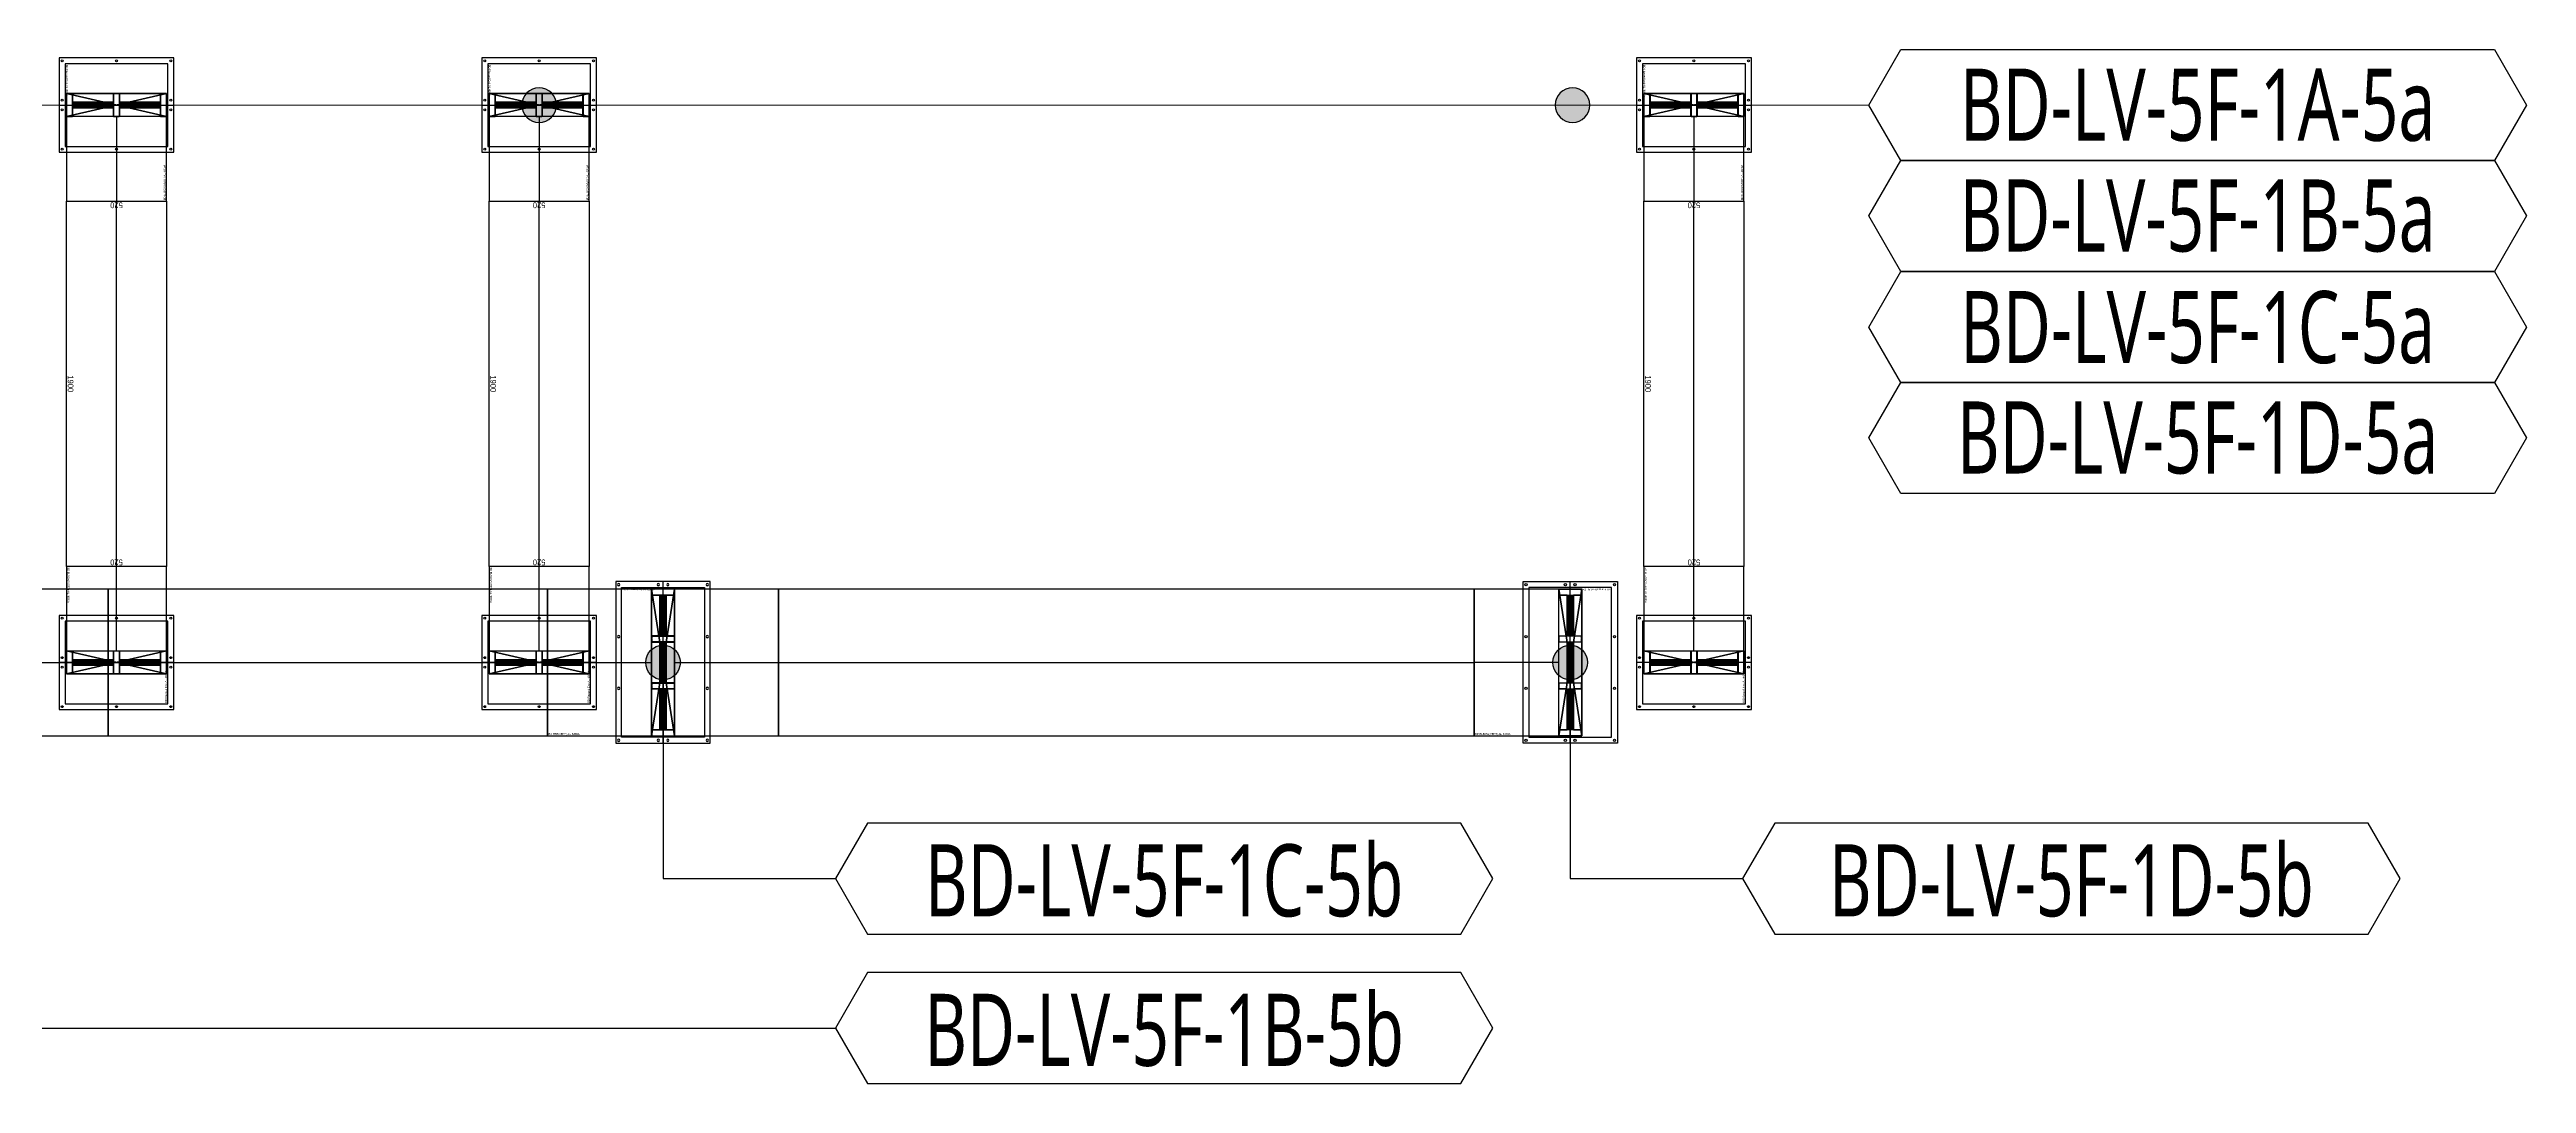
# Model space of a CAD drawing. Header units: millimetres. Extents: x 84228 to 374549, y -351975 to 847575.
# Drawn here: x 317203 to 330078, y 404909 to 410289 of the extents above; entities that cross this region are included whole.
import ezdxf
from ezdxf.enums import TextEntityAlignment as Align

# ---------------------------------------------------------------- set-up
doc = ezdxf.new("R2010")
doc.units = ezdxf.units.MM
doc.header["$LTSCALE"] = 150
doc.layers.get('Defpoints').update_dxf_attribs({"color": 150})
for name, color, linetype in [('-----27 Bus Duct_LV_380-220V', 200, 'Continuous'), ('-----27 Bus Duct_LV_380-220V_LOAD BANK', 7, 'Continuous'), ('-----99 Cable Schedule', 2, 'Continuous')]:
    doc.layers.add(name, color=color, linetype=linetype)
doc.styles.add('DH', font='malgun.ttf')
doc.styles.add('ELEC', font='Dotum.ttf')
doc.styles.get("Standard").update_dxf_attribs({"font": 'Dotum.ttf'})
doc.dimstyles.new('전기통신참고용-치수', dxfattribs={"dimscale": 15, "dimtxt": 2, "dimasz": 0, "dimexe": 0, "dimexo": 0, "dimgap": 0.4, "dimtad": 4, "dimdec": 0, "dimzin": 0, "dimdsep": 46, "dimtxsty": 'Standard', "dimblk": 'NONE', "dimcen": 0, "dimse1": 1, "dimse2": 1, "dimsd1": 1, "dimsd2": 1, "dimclrd": 8, "dimclre": 8, "dimclrt": 8, "dimadec": 0, "dimazin": 0, "dimtfac": 1, "dimtdec": 0, "dimtix": 1, "dimtmove": 2, "dimatfit": 0, "dimldrblk": 'NONE', "dimfxl": 2, "dimtolj": 1, "dimtzin": 0, "dimarcsym": 0})

# ---------------------------------------------------------------- blocks, each defined once
blk = doc.blocks.new('*U23')
at = {"color": 1}
for p, q in [((60, 260), (-60, -260)), ((-60, 260), (60, -260))]:
    blk.add_line(p, q, dxfattribs=at)
at = {"color": 0}
blk.add_line((0, -298.5), (0, 298.5), dxfattribs=at)
for points in [[(-245, -298.5), (245, -298.5), (245, 298.5), (-245, 298.5)], [(-215, -267.5), (215, -267.5), (215, 267.5), (-215, 267.5)]]:
    blk.add_lwpolyline(points, close=True, dxfattribs=at)
at = {"color": 1}
blk.add_lwpolyline([(60, -260), (-60, -260), (-60, 260), (60, 260)], close=True, dxfattribs=at)
for points in [[(-60, 14, -0.41421356), (-58, 16), (-17.2, 16, 0.41421356), (-16.2, 17), (-16.2, 227, 0.41421356), (-17.2, 228), (-58, 228, -0.41421356), (-60, 230), (-60, 260, -0.41421356), (-59, 259), (-59, 230, 0.41421356), (-58, 229), (58, 229, 0.41421356), (59, 230), (59, 259, -0.41421356), (60, 260), (60, 230, -0.41421356), (58, 228), (17.2, 228, 0.41421356), (16.2, 227), (16.2, 17, 0.41421356), (17.2, 16), (58, 16, -0.41421356), (60, 14), (60, 2, -0.41421356), (59, 3), (59, 14, 0.41421356), (58, 15), (-58, 15, 0.41421356), (-59, 14), (-59, 3, -0.41421356), (-60, 2), (-60, 2), (-60, 2), (-60, 2)], [(-15.2, 17), (-15.2, 227, -0.41421356), (-14.2, 228), (14.2, 228, -0.41421356), (15.2, 227), (15.2, 17, -0.41421356), (14.2, 16), (-14.2, 16, -0.41421356)], [(-14.2, 18), (-14.2, 226, -0.41421356), (-13.2, 227), (-8.85, 227, -0.41421356), (-7.85, 226), (-7.85, 18, -0.41421356), (-8.85, 17), (-13.2, 17, -0.41421356)], [(-6.85, 18), (-6.85, 226, -0.41421356), (-5.85, 227), (-1.5, 227, -0.41421356), (-0.5, 226), (-0.5, 18, -0.41421356), (-1.5, 17), (-5.85, 17, -0.41421356)], [(0.5, 18), (0.5, 226, -0.41421356), (1.5, 227), (5.85, 227, -0.41421356), (6.85, 226), (6.85, 18, -0.41421356), (5.85, 17), (1.5, 17, -0.41421356)], [(7.85, 18), (7.85, 226, -0.41421356), (8.85, 227), (13.2, 227, -0.41421356), (14.2, 226), (14.2, 18, -0.41421356), (13.2, 17), (8.85, 17, -0.41421356)], [(-60, -230, -0.41421356), (-58, -228), (-17.2, -228, 0.41421356), (-16.2, -227), (-16.2, -17, 0.41421356), (-17.2, -16), (-58, -16, -0.41421356), (-60, -14), (-60, 0, -0.41421356), (-59, -1), (-59, -14, 0.41421356), (-58, -15), (58, -15, 0.41421356), (59, -14), (59, -1, -0.41421356), (60, 0), (60, -14, -0.41421356), (58, -16), (17.2, -16, 0.41421356), (16.2, -17), (16.2, -227, 0.41421356), (17.2, -228), (58, -228, -0.41421356), (60, -230), (60, -260, -0.41421356), (59, -259), (59, -230, 0.41421356), (58, -229), (-58, -229, 0.41421356), (-59, -230), (-59, -259, -0.41421356), (-60, -260), (-60, -260), (-60, -260), (-60, -260)], [(-15.2, -227), (-15.2, -17, -0.41421356), (-14.2, -16), (14.2, -16, -0.41421356), (15.2, -17), (15.2, -227, -0.41421356), (14.2, -228), (-14.2, -228, -0.41421356)], [(-14.2, -226), (-14.2, -18, -0.41421356), (-13.2, -17), (-8.85, -17, -0.41421356), (-7.85, -18), (-7.85, -226, -0.41421356), (-8.85, -227), (-13.2, -227, -0.41421356)], [(-6.85, -226), (-6.85, -18, -0.41421356), (-5.85, -17), (-1.5, -17, -0.41421356), (-0.5, -18), (-0.5, -226, -0.41421356), (-1.5, -227), (-5.85, -227, -0.41421356)], [(0.5, -226), (0.5, -18, -0.41421356), (1.5, -17), (5.85, -17, -0.41421356), (6.85, -18), (6.85, -226, -0.41421356), (5.85, -227), (1.5, -227, -0.41421356)], [(7.85, -226), (7.85, -18, -0.41421356), (8.85, -17), (13.2, -17, -0.41421356), (14.2, -18), (14.2, -226, -0.41421356), (13.2, -227), (8.85, -227, -0.41421356)]]:
    blk.add_lwpolyline(points, format="xyb", close=True, dxfattribs=at)
at = {"color": 0}
for centre in [(-230, 283), (-25, 283), (25, 283), (230, 283), (-230, 0), (230, 0), (-230, -283), (-25, -283), (25, -283), (230, -283)]:
    blk.add_circle(centre, 5, dxfattribs=at)
at = {"color": 0, "style": 'ELEC'}
blk.add_text('BD Flanged End-AL 4000A', height=10, dxfattribs=at).set_placement((-210, -257.5), align=Align.MIDDLE_LEFT)
blk = doc.blocks.new('*U22')
at = {"color": 1}
for p, q in [((340, 260), (220, -260)), ((220, 260), (340, -260))]:
    blk.add_line(p, q, dxfattribs=at)
at = {"color": 0}
blk.add_lwpolyline([(-220, -260), (220, -260), (220, 260), (-220, 260)], close=True, dxfattribs=at)
blk.add_lwpolyline([(220, -260), (340, -260), (340, 260), (220, 260)], dxfattribs=at)
at = {"color": 1}
for points in [[(220, 14, -0.41421356), (222, 16), (262.8, 16, 0.41421356), (263.8, 17), (263.8, 227, 0.41421356), (262.8, 228), (222, 228, -0.41421356), (220, 230), (220, 260, -0.41421356), (221, 259), (221, 230, 0.41421356), (222, 229), (338, 229, 0.41421356), (339, 230), (339, 259, -0.41421356), (340, 260), (340, 230, -0.41421356), (338, 228), (297.2, 228, 0.41421356), (296.2, 227), (296.2, 17, 0.41421356), (297.2, 16), (338, 16, -0.41421356), (340, 14), (340, 2, -0.41421356), (339, 3), (339, 14, 0.41421356), (338, 15), (222, 15, 0.41421356), (221, 14), (221, 3, -0.41421356), (220, 2), (220, 2), (220, 2), (220, 2)], [(264.8, 17), (264.8, 227, -0.41421356), (265.8, 228), (294.2, 228, -0.41421356), (295.2, 227), (295.2, 17, -0.41421356), (294.2, 16), (265.8, 16, -0.41421356)], [(265.8, 18), (265.8, 226, -0.41421356), (266.8, 227), (271.15, 227, -0.41421356), (272.15, 226), (272.15, 18, -0.41421356), (271.15, 17), (266.8, 17, -0.41421356)], [(273.15, 18), (273.15, 226, -0.41421356), (274.15, 227), (278.5, 227, -0.41421356), (279.5, 226), (279.5, 18, -0.41421356), (278.5, 17), (274.15, 17, -0.41421356)], [(280.5, 18), (280.5, 226, -0.41421356), (281.5, 227), (285.85, 227, -0.41421356), (286.85, 226), (286.85, 18, -0.41421356), (285.85, 17), (281.5, 17, -0.41421356)], [(287.85, 18), (287.85, 226, -0.41421356), (288.85, 227), (293.2, 227, -0.41421356), (294.2, 226), (294.2, 18, -0.41421356), (293.2, 17), (288.85, 17, -0.41421356)], [(220, -230, -0.41421356), (222, -228), (262.8, -228, 0.41421356), (263.8, -227), (263.8, -17, 0.41421356), (262.8, -16), (222, -16, -0.41421356), (220, -14), (220, 0, -0.41421356), (221, -1), (221, -14, 0.41421356), (222, -15), (338, -15, 0.41421356), (339, -14), (339, -1, -0.41421356), (340, 0), (340, -14, -0.41421356), (338, -16), (297.2, -16, 0.41421356), (296.2, -17), (296.2, -227, 0.41421356), (297.2, -228), (338, -228, -0.41421356), (340, -230), (340, -260, -0.41421356), (339, -259), (339, -230, 0.41421356), (338, -229), (222, -229, 0.41421356), (221, -230), (221, -259, -0.41421356), (220, -260), (220, -260), (220, -260), (220, -260)], [(264.8, -227), (264.8, -17, -0.41421356), (265.8, -16), (294.2, -16, -0.41421356), (295.2, -17), (295.2, -227, -0.41421356), (294.2, -228), (265.8, -228, -0.41421356)], [(265.8, -226), (265.8, -18, -0.41421356), (266.8, -17), (271.15, -17, -0.41421356), (272.15, -18), (272.15, -226, -0.41421356), (271.15, -227), (266.8, -227, -0.41421356)], [(273.15, -226), (273.15, -18, -0.41421356), (274.15, -17), (278.5, -17, -0.41421356), (279.5, -18), (279.5, -226, -0.41421356), (278.5, -227), (274.15, -227, -0.41421356)], [(280.5, -226), (280.5, -18, -0.41421356), (281.5, -17), (285.85, -17, -0.41421356), (286.85, -18), (286.85, -226, -0.41421356), (285.85, -227), (281.5, -227, -0.41421356)], [(287.85, -226), (287.85, -18, -0.41421356), (288.85, -17), (293.2, -17, -0.41421356), (294.2, -18), (294.2, -226, -0.41421356), (293.2, -227), (288.85, -227, -0.41421356)]]:
    blk.add_lwpolyline(points, format="xyb", close=True, dxfattribs=at)
blk.add_lwpolyline([(220, 0), (-220, 0)], dxfattribs=at)
at = {"color": 0, "style": 'ELEC'}
blk.add_text('BD ELBOW(VERT)-AL 4000A', height=10, dxfattribs=at).set_placement((-215, -250), align=Align.MIDDLE_LEFT)
blk = doc.blocks.new('*D398')
at = {"layer": 'Defpoints', "color": 0, "transparency": 16777216}
for p in [(0, 4800), (520, 4800), (520, 4800)]:
    blk.add_point(p, dxfattribs=at)
at = {"color": 0, "transparency": 16777216, "insert": (260, 4779), "char_height": 30, "attachment_point": 5}
blk.add_mtext('\\A1;{\\C0;520}', dxfattribs=at)
blk = doc.blocks.new('_None')
blk = doc.blocks.new('*D399')
at = {"layer": 'Defpoints', "color": 0, "transparency": 16777216}
for p in [(520, 4800), (520, 4800), (520, 2900)]:
    blk.add_point(p, dxfattribs=at)
at = {"color": 0, "transparency": 16777216, "insert": (499, 3850), "char_height": 30, "attachment_point": 5, "rotation": 90}
blk.add_mtext('\\A1;{\\C0;1900}', dxfattribs=at)
blk = doc.blocks.new('*D400')
at = {"layer": 'Defpoints', "color": 0, "transparency": 16777216}
for p in [(0, 2900), (520, 2900), (520, 2900)]:
    blk.add_point(p, dxfattribs=at)
at = {"color": 0, "transparency": 16777216, "insert": (260, 2921), "char_height": 30, "attachment_point": 5}
blk.add_mtext('\\A1;{\\C0;520}', dxfattribs=at)
blk = doc.blocks.new('*U114')
at = {"color": 1}
for p, q in [((390, 382), (270, -382)), ((270, 382), (390, -382)), ((-270, 0), (270, 0)), ((390, 0), (930, 0))]:
    blk.add_line(p, q, dxfattribs=at)
at = {"color": 0}
for points in [[(-270, -382), (270, -382), (270, 382), (-270, 382)], [(390, -382), (930, -382), (930, 382), (390, 382)]]:
    blk.add_lwpolyline(points, close=True, dxfattribs=at)
for points in [[(390, 382), (270, 382)], [(270, -382), (390, -382)]]:
    blk.add_lwpolyline(points, dxfattribs=at)
at = {"color": 1}
for points in [[(270, 136, -0.41421356), (272, 138), (312.8, 138, 0.41421356), (313.8, 139), (313.8, 349, 0.41421356), (312.8, 350), (272, 350, -0.41421356), (270, 352), (270, 382, -0.41421356), (271, 381), (271, 352, 0.41421356), (272, 351), (388, 351, 0.41421356), (389, 352), (389, 381, -0.41421356), (390, 382), (390, 352, -0.41421356), (388, 350), (347.2, 350, 0.41421356), (346.2, 349), (346.2, 139, 0.41421356), (347.2, 138), (388, 138, -0.41421356), (390, 136), (390, 124, -0.41421356), (389, 125), (389, 136, 0.41421356), (388, 137), (272, 137, 0.41421356), (271, 136), (271, 125, -0.41421356), (270, 124), (270, 124), (270, 124), (270, 124)], [(314.8, 139), (314.8, 349, -0.41421356), (315.8, 350), (344.2, 350, -0.41421356), (345.2, 349), (345.2, 139, -0.41421356), (344.2, 138), (315.8, 138, -0.41421356)], [(315.8, 140), (315.8, 348, -0.41421356), (316.8, 349), (321.15, 349, -0.41421356), (322.15, 348), (322.15, 140, -0.41421356), (321.15, 139), (316.8, 139, -0.41421356)], [(323.15, 140), (323.15, 348, -0.41421356), (324.15, 349), (328.5, 349, -0.41421356), (329.5, 348), (329.5, 140, -0.41421356), (328.5, 139), (324.15, 139, -0.41421356)], [(330.5, 140), (330.5, 348, -0.41421356), (331.5, 349), (335.85, 349, -0.41421356), (336.85, 348), (336.85, 140, -0.41421356), (335.85, 139), (331.5, 139, -0.41421356)], [(337.85, 140), (337.85, 348, -0.41421356), (338.85, 349), (343.2, 349, -0.41421356), (344.2, 348), (344.2, 140, -0.41421356), (343.2, 139), (338.85, 139, -0.41421356)], [(270, -108, -0.41421356), (272, -106), (312.8, -106, 0.41421356), (313.8, -105), (313.8, 105, 0.41421356), (312.8, 106), (272, 106, -0.41421356), (270, 108), (270, 122, -0.41421356), (271, 121), (271, 108, 0.41421356), (272, 107), (388, 107, 0.41421356), (389, 108), (389, 121, -0.41421356), (390, 122), (390, 108, -0.41421356), (388, 106), (347.2, 106, 0.41421356), (346.2, 105), (346.2, -105, 0.41421356), (347.2, -106), (388, -106, -0.41421356), (390, -108), (390, -121, -0.41421356), (389, -120), (389, -108, 0.41421356), (388, -107), (272, -107, 0.41421356), (271, -108), (271, -120, -0.41421356), (270, -121), (270, -121), (270, -121), (270, -121)], [(314.8, -105), (314.8, 105, -0.41421356), (315.8, 106), (344.2, 106, -0.41421356), (345.2, 105), (345.2, -105, -0.41421356), (344.2, -106), (315.8, -106, -0.41421356)], [(315.8, -104), (315.8, 104, -0.41421356), (316.8, 105), (321.15, 105, -0.41421356), (322.15, 104), (322.15, -104, -0.41421356), (321.15, -105), (316.8, -105, -0.41421356)], [(323.15, -104), (323.15, 104, -0.41421356), (324.15, 105), (328.5, 105, -0.41421356), (329.5, 104), (329.5, -104, -0.41421356), (328.5, -105), (324.15, -105, -0.41421356)], [(330.5, -104), (330.5, 104, -0.41421356), (331.5, 105), (335.85, 105, -0.41421356), (336.85, 104), (336.85, -104, -0.41421356), (335.85, -105), (331.5, -105, -0.41421356)], [(337.85, -104), (337.85, 104, -0.41421356), (338.85, 105), (343.2, 105, -0.41421356), (344.2, 104), (344.2, -104, -0.41421356), (343.2, -105), (338.85, -105, -0.41421356)], [(270, -352, -0.41421356), (272, -350), (312.8, -350, 0.41421356), (313.8, -349), (313.8, -139, 0.41421356), (312.8, -138), (272, -138, -0.41421356), (270, -136), (270, -123, -0.41421356), (271, -124), (271, -136, 0.41421356), (272, -137), (388, -137, 0.41421356), (389, -136), (389, -124, -0.41421356), (390, -123), (390, -136, -0.41421356), (388, -138), (347.2, -138, 0.41421356), (346.2, -139), (346.2, -349, 0.41421356), (347.2, -350), (388, -350, -0.41421356), (390, -352), (390, -382, -0.41421356), (389, -381), (389, -352, 0.41421356), (388, -351), (272, -351, 0.41421356), (271, -352), (271, -381, -0.41421356), (270, -382), (270, -382), (270, -382), (270, -382)], [(314.8, -349), (314.8, -139, -0.41421356), (315.8, -138), (344.2, -138, -0.41421356), (345.2, -139), (345.2, -349, -0.41421356), (344.2, -350), (315.8, -350, -0.41421356)], [(315.8, -348), (315.8, -140, -0.41421356), (316.8, -139), (321.15, -139, -0.41421356), (322.15, -140), (322.15, -348, -0.41421356), (321.15, -349), (316.8, -349, -0.41421356)], [(323.15, -348), (323.15, -140, -0.41421356), (324.15, -139), (328.5, -139, -0.41421356), (329.5, -140), (329.5, -348, -0.41421356), (328.5, -349), (324.15, -349, -0.41421356)], [(330.5, -348), (330.5, -140, -0.41421356), (331.5, -139), (335.85, -139, -0.41421356), (336.85, -140), (336.85, -348, -0.41421356), (335.85, -349), (331.5, -349, -0.41421356)], [(337.85, -348), (337.85, -140, -0.41421356), (338.85, -139), (343.2, -139, -0.41421356), (344.2, -140), (344.2, -348, -0.41421356), (343.2, -349), (338.85, -349, -0.41421356)]]:
    blk.add_lwpolyline(points, format="xyb", close=True, dxfattribs=at)
at = {"color": 0, "style": 'ELEC'}
blk.add_text('BD TEE(VERT)-AL 6300A', height=10, dxfattribs=at).set_placement((-265, -372), align=Align.MIDDLE_LEFT)
blk = doc.blocks.new('*U5')
at = {"color": 0}
blk.add_line((0, 420.5), (0, -420.5), dxfattribs=at)
at = {"color": 1}
for p, q in [((60, 382), (-60, -382)), ((-60, 382), (60, -382))]:
    blk.add_line(p, q, dxfattribs=at)
at = {"color": 0}
for points in [[(245, -420.5), (-245, -420.5), (-245, 420.5), (245, 420.5)], [(-215, -389.5), (215, -389.5), (215, 389.5), (-215, 389.5)]]:
    blk.add_lwpolyline(points, close=True, dxfattribs=at)
at = {"color": 1}
blk.add_lwpolyline([(60, -382), (-60, -382), (-60, 382), (60, 382)], close=True, dxfattribs=at)
for points in [[(-60, 136, -0.41421356), (-58, 138), (-17.2, 138, 0.41421356), (-16.2, 139), (-16.2, 349, 0.41421356), (-17.2, 350), (-58, 350, -0.41421356), (-60, 352), (-60, 382, -0.41421356), (-59, 381), (-59, 352, 0.41421356), (-58, 351), (58, 351, 0.41421356), (59, 352), (59, 381, -0.41421356), (60, 382), (60, 352, -0.41421356), (58, 350), (17.2, 350, 0.41421356), (16.2, 349), (16.2, 139, 0.41421356), (17.2, 138), (58, 138, -0.41421356), (60, 136), (60, 124, -0.41421356), (59, 125), (59, 136, 0.41421356), (58, 137), (-58, 137, 0.41421356), (-59, 136), (-59, 125, -0.41421356), (-60, 124), (-60, 124), (-60, 124), (-60, 124)], [(-15.2, 139), (-15.2, 349, -0.41421356), (-14.2, 350), (14.2, 350, -0.41421356), (15.2, 349), (15.2, 139, -0.41421356), (14.2, 138), (-14.2, 138, -0.41421356)], [(-14.2, 140), (-14.2, 348, -0.41421356), (-13.2, 349), (-8.85, 349, -0.41421356), (-7.85, 348), (-7.85, 140, -0.41421356), (-8.85, 139), (-13.2, 139, -0.41421356)], [(-6.85, 140), (-6.85, 348, -0.41421356), (-5.85, 349), (-1.5, 349, -0.41421356), (-0.5, 348), (-0.5, 140, -0.41421356), (-1.5, 139), (-5.85, 139, -0.41421356)], [(0.5, 140), (0.5, 348, -0.41421356), (1.5, 349), (5.85, 349, -0.41421356), (6.85, 348), (6.85, 140, -0.41421356), (5.85, 139), (1.5, 139, -0.41421356)], [(7.85, 140), (7.85, 348, -0.41421356), (8.85, 349), (13.2, 349, -0.41421356), (14.2, 348), (14.2, 140, -0.41421356), (13.2, 139), (8.85, 139, -0.41421356)], [(-60, -108, -0.41421356), (-58, -106), (-17.2, -106, 0.41421356), (-16.2, -105), (-16.2, 105, 0.41421356), (-17.2, 106), (-58, 106, -0.41421356), (-60, 108), (-60, 122, -0.41421356), (-59, 121), (-59, 108, 0.41421356), (-58, 107), (58, 107, 0.41421356), (59, 108), (59, 121, -0.41421356), (60, 122), (60, 108, -0.41421356), (58, 106), (17.2, 106, 0.41421356), (16.2, 105), (16.2, -105, 0.41421356), (17.2, -106), (58, -106, -0.41421356), (60, -108), (60, -121, -0.41421356), (59, -120), (59, -108, 0.41421356), (58, -107), (-58, -107, 0.41421356), (-59, -108), (-59, -120, -0.41421356), (-60, -121), (-60, -121), (-60, -121), (-60, -121)], [(-15.2, -105), (-15.2, 105, -0.41421356), (-14.2, 106), (14.2, 106, -0.41421356), (15.2, 105), (15.2, -105, -0.41421356), (14.2, -106), (-14.2, -106, -0.41421356)], [(-14.2, -104), (-14.2, 104, -0.41421356), (-13.2, 105), (-8.85, 105, -0.41421356), (-7.85, 104), (-7.85, -104, -0.41421356), (-8.85, -105), (-13.2, -105, -0.41421356)], [(-6.85, -104), (-6.85, 104, -0.41421356), (-5.85, 105), (-1.5, 105, -0.41421356), (-0.5, 104), (-0.5, -104, -0.41421356), (-1.5, -105), (-5.85, -105, -0.41421356)], [(0.5, -104), (0.5, 104, -0.41421356), (1.5, 105), (5.85, 105, -0.41421356), (6.85, 104), (6.85, -104, -0.41421356), (5.85, -105), (1.5, -105, -0.41421356)], [(7.85, -104), (7.85, 104, -0.41421356), (8.85, 105), (13.2, 105, -0.41421356), (14.2, 104), (14.2, -104, -0.41421356), (13.2, -105), (8.85, -105, -0.41421356)], [(-60, -352, -0.41421356), (-58, -350), (-17.2, -350, 0.41421356), (-16.2, -349), (-16.2, -139, 0.41421356), (-17.2, -138), (-58, -138, -0.41421356), (-60, -136), (-60, -123, -0.41421356), (-59, -124), (-59, -136, 0.41421356), (-58, -137), (58, -137, 0.41421356), (59, -136), (59, -124, -0.41421356), (60, -123), (60, -136, -0.41421356), (58, -138), (17.2, -138, 0.41421356), (16.2, -139), (16.2, -349, 0.41421356), (17.2, -350), (58, -350, -0.41421356), (60, -352), (60, -382, -0.41421356), (59, -381), (59, -352, 0.41421356), (58, -351), (-58, -351, 0.41421356), (-59, -352), (-59, -381, -0.41421356), (-60, -382), (-60, -382), (-60, -382), (-60, -382)], [(-15.2, -349), (-15.2, -139, -0.41421356), (-14.2, -138), (14.2, -138, -0.41421356), (15.2, -139), (15.2, -349, -0.41421356), (14.2, -350), (-14.2, -350, -0.41421356)], [(-14.2, -348), (-14.2, -140, -0.41421356), (-13.2, -139), (-8.85, -139, -0.41421356), (-7.85, -140), (-7.85, -348, -0.41421356), (-8.85, -349), (-13.2, -349, -0.41421356)], [(-6.85, -348), (-6.85, -140, -0.41421356), (-5.85, -139), (-1.5, -139, -0.41421356), (-0.5, -140), (-0.5, -348, -0.41421356), (-1.5, -349), (-5.85, -349, -0.41421356)], [(0.5, -348), (0.5, -140, -0.41421356), (1.5, -139), (5.85, -139, -0.41421356), (6.85, -140), (6.85, -348, -0.41421356), (5.85, -349), (1.5, -349, -0.41421356)], [(7.85, -348), (7.85, -140, -0.41421356), (8.85, -139), (13.2, -139, -0.41421356), (14.2, -140), (14.2, -348, -0.41421356), (13.2, -349), (8.85, -349, -0.41421356)]]:
    blk.add_lwpolyline(points, format="xyb", close=True, dxfattribs=at)
at = {"color": 0}
for centre in [(-230, 405), (-25, 405), (25, 405), (230, 405), (-230, 135), (230, 135), (-230, -135), (230, -135), (-230, -405), (-25, -405), (25, -405), (230, -405)]:
    blk.add_circle(centre, 6, dxfattribs=at)
at = {"color": 0, "style": 'ELEC'}
blk.add_text('BD Flanged End-AL 6300A', height=10, dxfattribs=at).set_placement((-210, -379.5), align=Align.MIDDLE_LEFT)
blk = doc.blocks.new('*U7')
at = {"color": 1}
for p, q in [((340, 382), (220, -382)), ((220, 382), (340, -382))]:
    blk.add_line(p, q, dxfattribs=at)
at = {"color": 0}
blk.add_lwpolyline([(-220, -382), (220, -382), (220, 382), (-220, 382)], close=True, dxfattribs=at)
blk.add_lwpolyline([(220, -382), (340, -382), (340, 382), (220, 382)], dxfattribs=at)
at = {"color": 1}
for points in [[(220, 136, -0.41421356), (222, 138), (262.8, 138, 0.41421356), (263.8, 139), (263.8, 349, 0.41421356), (262.8, 350), (222, 350, -0.41421356), (220, 352), (220, 382, -0.41421356), (221, 381), (221, 352, 0.41421356), (222, 351), (338, 351, 0.41421356), (339, 352), (339, 381, -0.41421356), (340, 382), (340, 352, -0.41421356), (338, 350), (297.2, 350, 0.41421356), (296.2, 349), (296.2, 139, 0.41421356), (297.2, 138), (338, 138, -0.41421356), (340, 136), (340, 124, -0.41421356), (339, 125), (339, 136, 0.41421356), (338, 137), (222, 137, 0.41421356), (221, 136), (221, 125, -0.41421356), (220, 124), (220, 124), (220, 124), (220, 124)], [(264.8, 139), (264.8, 349, -0.41421356), (265.8, 350), (294.2, 350, -0.41421356), (295.2, 349), (295.2, 139, -0.41421356), (294.2, 138), (265.8, 138, -0.41421356)], [(265.8, 140), (265.8, 348, -0.41421356), (266.8, 349), (271.15, 349, -0.41421356), (272.15, 348), (272.15, 140, -0.41421356), (271.15, 139), (266.8, 139, -0.41421356)], [(273.15, 140), (273.15, 348, -0.41421356), (274.15, 349), (278.5, 349, -0.41421356), (279.5, 348), (279.5, 140, -0.41421356), (278.5, 139), (274.15, 139, -0.41421356)], [(280.5, 140), (280.5, 348, -0.41421356), (281.5, 349), (285.85, 349, -0.41421356), (286.85, 348), (286.85, 140, -0.41421356), (285.85, 139), (281.5, 139, -0.41421356)], [(287.85, 140), (287.85, 348, -0.41421356), (288.85, 349), (293.2, 349, -0.41421356), (294.2, 348), (294.2, 140, -0.41421356), (293.2, 139), (288.85, 139, -0.41421356)], [(220, -108, -0.41421356), (222, -106), (262.8, -106, 0.41421356), (263.8, -105), (263.8, 105, 0.41421356), (262.8, 106), (222, 106, -0.41421356), (220, 108), (220, 122, -0.41421356), (221, 121), (221, 108, 0.41421356), (222, 107), (338, 107, 0.41421356), (339, 108), (339, 121, -0.41421356), (340, 122), (340, 108, -0.41421356), (338, 106), (297.2, 106, 0.41421356), (296.2, 105), (296.2, -105, 0.41421356), (297.2, -106), (338, -106, -0.41421356), (340, -108), (340, -121, -0.41421356), (339, -120), (339, -108, 0.41421356), (338, -107), (222, -107, 0.41421356), (221, -108), (221, -120, -0.41421356), (220, -121), (220, -121), (220, -121), (220, -121)], [(264.8, -105), (264.8, 105, -0.41421356), (265.8, 106), (294.2, 106, -0.41421356), (295.2, 105), (295.2, -105, -0.41421356), (294.2, -106), (265.8, -106, -0.41421356)], [(265.8, -104), (265.8, 104, -0.41421356), (266.8, 105), (271.15, 105, -0.41421356), (272.15, 104), (272.15, -104, -0.41421356), (271.15, -105), (266.8, -105, -0.41421356)], [(273.15, -104), (273.15, 104, -0.41421356), (274.15, 105), (278.5, 105, -0.41421356), (279.5, 104), (279.5, -104, -0.41421356), (278.5, -105), (274.15, -105, -0.41421356)], [(280.5, -104), (280.5, 104, -0.41421356), (281.5, 105), (285.85, 105, -0.41421356), (286.85, 104), (286.85, -104, -0.41421356), (285.85, -105), (281.5, -105, -0.41421356)], [(287.85, -104), (287.85, 104, -0.41421356), (288.85, 105), (293.2, 105, -0.41421356), (294.2, 104), (294.2, -104, -0.41421356), (293.2, -105), (288.85, -105, -0.41421356)], [(220, -352, -0.41421356), (222, -350), (262.8, -350, 0.41421356), (263.8, -349), (263.8, -139, 0.41421356), (262.8, -138), (222, -138, -0.41421356), (220, -136), (220, -123, -0.41421356), (221, -124), (221, -136, 0.41421356), (222, -137), (338, -137, 0.41421356), (339, -136), (339, -124, -0.41421356), (340, -123), (340, -136, -0.41421356), (338, -138), (297.2, -138, 0.41421356), (296.2, -139), (296.2, -349, 0.41421356), (297.2, -350), (338, -350, -0.41421356), (340, -352), (340, -382, -0.41421356), (339, -381), (339, -352, 0.41421356), (338, -351), (222, -351, 0.41421356), (221, -352), (221, -381, -0.41421356), (220, -382), (220, -382), (220, -382), (220, -382)], [(264.8, -349), (264.8, -139, -0.41421356), (265.8, -138), (294.2, -138, -0.41421356), (295.2, -139), (295.2, -349, -0.41421356), (294.2, -350), (265.8, -350, -0.41421356)], [(265.8, -348), (265.8, -140, -0.41421356), (266.8, -139), (271.15, -139, -0.41421356), (272.15, -140), (272.15, -348, -0.41421356), (271.15, -349), (266.8, -349, -0.41421356)], [(273.15, -348), (273.15, -140, -0.41421356), (274.15, -139), (278.5, -139, -0.41421356), (279.5, -140), (279.5, -348, -0.41421356), (278.5, -349), (274.15, -349, -0.41421356)], [(280.5, -348), (280.5, -140, -0.41421356), (281.5, -139), (285.85, -139, -0.41421356), (286.85, -140), (286.85, -348, -0.41421356), (285.85, -349), (281.5, -349, -0.41421356)], [(287.85, -348), (287.85, -140, -0.41421356), (288.85, -139), (293.2, -139, -0.41421356), (294.2, -140), (294.2, -348, -0.41421356), (293.2, -349), (288.85, -349, -0.41421356)]]:
    blk.add_lwpolyline(points, format="xyb", close=True, dxfattribs=at)
blk.add_lwpolyline([(220, 0), (-220, 0)], dxfattribs=at)
at = {"color": 0, "style": 'ELEC'}
blk.add_text('BD ELBOW(VERT)-AL 6300A', height=10, dxfattribs=at).set_placement((-215, -372), align=Align.MIDDLE_LEFT)
blk = doc.blocks.new('*D426')
at = {"layer": 'Defpoints', "color": 0, "transparency": 16777216}
for p in [(0, 9246), (764, 9246), (764, 9246)]:
    blk.add_point(p, dxfattribs=at)
at = {"color": 0, "transparency": 16777216, "insert": (382, 9225), "char_height": 30, "attachment_point": 5}
blk.add_mtext('\\A1;{\\C0;764}', dxfattribs=at)
blk = doc.blocks.new('*D427')
at = {"layer": 'Defpoints', "color": 0, "transparency": 16777216}
for p in [(764, 9246), (764, 9246), (764, 6962)]:
    blk.add_point(p, dxfattribs=at)
at = {"color": 0, "transparency": 16777216, "insert": (743, 8104), "char_height": 30, "attachment_point": 5, "rotation": 90}
blk.add_mtext('\\A1;{\\C0;2284}', dxfattribs=at)
blk = doc.blocks.new('*D428')
at = {"layer": 'Defpoints', "color": 0, "transparency": 16777216}
for p in [(0, 6962), (764, 6962), (764, 6962)]:
    blk.add_point(p, dxfattribs=at)
at = {"color": 0, "transparency": 16777216, "insert": (382, 6983), "char_height": 30, "attachment_point": 5}
blk.add_mtext('\\A1;{\\C0;764}', dxfattribs=at)
blk = doc.blocks.new('*D430')
at = {"layer": 'Defpoints', "color": 0, "transparency": 16777216}
for p in [(0, 9246), (764, 9246), (764, 9246)]:
    blk.add_point(p, dxfattribs=at)
at = {"color": 0, "transparency": 16777216, "insert": (382, 9225), "char_height": 30, "attachment_point": 5}
blk.add_mtext('\\A1;{\\C0;764}', dxfattribs=at)
blk = doc.blocks.new('*D431')
at = {"layer": 'Defpoints', "color": 0, "transparency": 16777216}
for p in [(764, 9246), (764, 9246), (764, 5630)]:
    blk.add_point(p, dxfattribs=at)
at = {"color": 0, "transparency": 16777216, "insert": (743, 7438), "char_height": 30, "attachment_point": 5, "rotation": 90}
blk.add_mtext('\\A1;{\\C0;3616}', dxfattribs=at)
blk = doc.blocks.new('*D432')
at = {"layer": 'Defpoints', "color": 0, "transparency": 16777216}
for p in [(0, 5630), (764, 5630), (764, 5630)]:
    blk.add_point(p, dxfattribs=at)
at = {"color": 0, "transparency": 16777216, "insert": (382, 5651), "char_height": 30, "attachment_point": 5}
blk.add_mtext('\\A1;{\\C0;764}', dxfattribs=at)
blk = doc.blocks.new('A$C9a0ab699')
h = blk.add_hatch(color=0)
edge = h.paths.add_edge_path()
edge.add_arc((0, 0), 64, 720, 1080, ccw=False)
at = {"color": 0}
blk.add_circle((0, 0), 64, dxfattribs=at)
blk = doc.blocks.new('*U397')
at = {"color": 1}
blk.add_line((260, 4800), (260, 2900), dxfattribs=at)
at = {"color": 0}
blk.add_lwpolyline([(520, 2900), (0, 2900), (0, 4800), (520, 4800)], close=True, dxfattribs=at)
for base, p1, p2, override, picture, middle in [((520, 4800), (0, 4800), (520, 4800), {"dimtxsty": 'Standard', "dimclrd": 0, "dimclre": 0, "dimclrt": 0}, '*D398', (260, 4779)), ((520, 2900), (0, 2900), (520, 2900), {"dimtad": 1, "dimtxsty": 'Standard', "dimclrd": 0, "dimclre": 0, "dimclrt": 0}, '*D400', (260, 2921))]:
    dim = blk.add_linear_dim(base=base, p1=p1, p2=p2, text='{\\C0;<>}', dimstyle='전기통신참고용-치수', override=override, dxfattribs=at)
    dim.commit()
    dim.dimension.update_dxf_attribs({"geometry": picture, "text_midpoint": middle})
dim = blk.add_linear_dim(base=(520, 4800), p1=(520, 2900), p2=(520, 4800), angle=90, text='{\\C0;<>}', dimstyle='전기통신참고용-치수', override={"dimtad": 1, "dimtxsty": 'Standard', "dimclrd": 0, "dimclre": 0, "dimclrt": 0}, dxfattribs=at)
dim.commit()
dim.dimension.update_dxf_attribs({"geometry": '*D399', "text_midpoint": (499, 3850)})
blk = doc.blocks.new('*U425')
at = {"color": 1}
blk.add_line((382, 9245.8), (382, 6961.8), dxfattribs=at)
at = {"color": 0}
blk.add_lwpolyline([(764, 6961.8), (0, 6961.8), (0, 9245.8), (764, 9245.8)], close=True, dxfattribs=at)
for base, p1, p2, override, picture, middle in [((764, 9245.8), (0, 9245.8), (764, 9245.8), {"dimtxsty": 'Standard', "dimclrd": 0, "dimclre": 0, "dimclrt": 0}, '*D426', (382, 9224.8)), ((764, 6961.8), (0, 6961.8), (764, 6961.8), {"dimtad": 1, "dimtxsty": 'Standard', "dimclrd": 0, "dimclre": 0, "dimclrt": 0}, '*D428', (382, 6982.9))]:
    dim = blk.add_linear_dim(base=base, p1=p1, p2=p2, text='{\\C0;<>}', dimstyle='전기통신참고용-치수', override=override, dxfattribs=at)
    dim.commit()
    dim.dimension.update_dxf_attribs({"geometry": picture, "text_midpoint": middle})
dim = blk.add_linear_dim(base=(764, 9245.8), p1=(764, 6961.8), p2=(764, 9245.8), angle=90, text='{\\C0;<>}', dimstyle='전기통신참고용-치수', override={"dimtad": 1, "dimtxsty": 'Standard', "dimclrd": 0, "dimclre": 0, "dimclrt": 0}, dxfattribs=at)
dim.commit()
dim.dimension.update_dxf_attribs({"geometry": '*D427', "text_midpoint": (743, 8103.8)})
blk = doc.blocks.new('*U429')
at = {"color": 1}
blk.add_line((382, 9245.8), (382, 5629.8), dxfattribs=at)
at = {"color": 0}
blk.add_lwpolyline([(764, 5629.8), (0, 5629.8), (0, 9245.8), (764, 9245.8)], close=True, dxfattribs=at)
for base, p1, p2, override, picture, middle in [((764, 9245.8), (0, 9245.8), (764, 9245.8), {"dimtxsty": 'Standard', "dimclrd": 0, "dimclre": 0, "dimclrt": 0}, '*D430', (382, 9224.8)), ((764, 5629.8), (0, 5629.8), (764, 5629.8), {"dimtad": 1, "dimtxsty": 'Standard', "dimclrd": 0, "dimclre": 0, "dimclrt": 0}, '*D432', (382, 5650.9))]:
    dim = blk.add_linear_dim(base=base, p1=p1, p2=p2, text='{\\C0;<>}', dimstyle='전기통신참고용-치수', override=override, dxfattribs=at)
    dim.commit()
    dim.dimension.update_dxf_attribs({"geometry": picture, "text_midpoint": middle})
dim = blk.add_linear_dim(base=(764, 9245.8), p1=(764, 5629.8), p2=(764, 9245.8), angle=90, text='{\\C0;<>}', dimstyle='전기통신참고용-치수', override={"dimtad": 1, "dimtxsty": 'Standard', "dimclrd": 0, "dimclre": 0, "dimclrt": 0}, dxfattribs=at)
dim.commit()
dim.dimension.update_dxf_attribs({"geometry": '*D431', "text_midpoint": (743, 7437.8)})

msp = doc.modelspace()

# ---------------------------------------------------------------- linework, layer by layer
at = {"layer": '-----99 Cable Schedule', "color": 1}
for points in [[(329912, 410289), (330078, 410000), (329912, 409712), (326827, 409712), (326660, 410000), (326827, 410289)], [(329912, 409712), (330078, 409423), (329912, 409134), (326827, 409134), (326660, 409423), (326827, 409712)], [(329912, 409134), (330078, 408845), (329912, 408557), (326827, 408557), (326660, 408845), (326827, 409134)], [(329912, 408557), (330078, 408268), (329912, 407979), (326827, 407979), (326660, 408268), (326827, 408557)], [(321455, 406264), (321288, 405976), (321455, 405687), (324540, 405687), (324706, 405976), (324540, 406264)], [(321455, 405487), (321288, 405198), (321455, 404909), (324540, 404909), (324706, 405198), (324540, 405487)]]:
    msp.add_lwpolyline(points, close=True, dxfattribs=at)
at = {"layer": '-----99 Cable Schedule', "color": 1, "elevation": 0}
for points in [[(311549, 410000), (326660, 410001)], [(316908, 407103), (316908, 405198), (321288, 405198)], [(325108, 407103), (325108, 405976), (326004, 405976)]]:
    msp.add_lwpolyline(points, dxfattribs=at)
at = {"layer": '-----99 Cable Schedule', "color": 1}
msp.add_lwpolyline([(320392, 407103), (320392, 405976), (321288, 405976)], dxfattribs=at)
at = {"layer": '-----99 Cable Schedule', "color": 1, "elevation": 0}
msp.add_lwpolyline([(326171, 406264), (326004, 405976), (326171, 405687), (329256, 405687), (329422, 405976), (329256, 406264)], close=True, dxfattribs=at)

# ---------------------------------------------------------------- block references
at = {"layer": '-----27 Bus Duct_LV_380-220V'}
for name, p, rotation in [('*U23', (317551, 410000), 270), ('*U23', (319748, 410000), 270), ('*U23', (325751, 410000), 270), ('*U22', (317551, 409720), 90.00000000000001), ('*U22', (319748, 409720), 90.00000000000001), ('*U22', (325751, 409720), 90.00000000000001), ('*U397', (317811, 412400), 180), ('*U397', (320008, 412400), 180), ('*U397', (326011, 412400), 180), ('*U22', (317551, 407380), 270), ('*U22', (319748, 407380), 270), ('*U22', (325751, 407380), 270), ('*U23', (317551, 407100), 90.00000000000001), ('*U23', (319748, 407100), 90.00000000000001), ('*U23', (325751, 407100), 90.00000000000001)]:
    msp.add_blockref(name, p, dxfattribs=dict(at, rotation=rotation))
at = {"layer": '-----27 Bus Duct_LV_380-220V_LOAD BANK', "xscale": -1}
for name, p, rotation in [('*U5', (320392, 407100), 180), ('*U425', (326754, 407482), 90), ('*U429', (330238, 407482), 90)]:
    msp.add_blockref(name, p, dxfattribs=dict(at, rotation=rotation))
at = {"layer": '-----27 Bus Duct_LV_380-220V_LOAD BANK', "rotation": 180}
msp.add_blockref('*U5', (325108, 407100), dxfattribs=at)
at = {"layer": '-----27 Bus Duct_LV_380-220V_LOAD BANK'}
for name, p in [('*U114', (316578, 407100)), ('*U114', (320062, 407100)), ('*U7', (324828, 407100))]:
    msp.add_blockref(name, p, dxfattribs=at)
at = {"layer": '-----99 Cable Schedule', "color": 1, "yscale": 1.40625, "zscale": 1.40625}
for p, xscale, rotation in [((319748, 410000), -1.40625, 180), ((325120, 410000), -1.40625, 180), ((320392, 407100), 1.40625, 270), ((325108, 407100), 1.40625, 270)]:
    msp.add_blockref('A$C9a0ab699', p, dxfattribs=dict(at, xscale=xscale, rotation=rotation))

# ---------------------------------------------------------------- texts
at = {"layer": '-----99 Cable Schedule', "color": 2, "style": 'DH', "width": 0.7}
for s, p in [('BD-LV-5F-1A-5a', (328369, 410000)), ('BD-LV-5F-1B-5a', (328369, 409423)), ('BD-LV-5F-1C-5a', (328369, 408845)), ('BD-LV-5F-1D-5a', (328369, 408268)), ('BD-LV-5F-1C-5b', (322997, 405976)), ('BD-LV-5F-1D-5b', (327713, 405976)), ('BD-LV-5F-1B-5b', (322997, 405198))]:
    msp.add_text(s, height=375, dxfattribs=at).set_placement(p, align=Align.MIDDLE)

doc.saveas('drawing.dxf')
